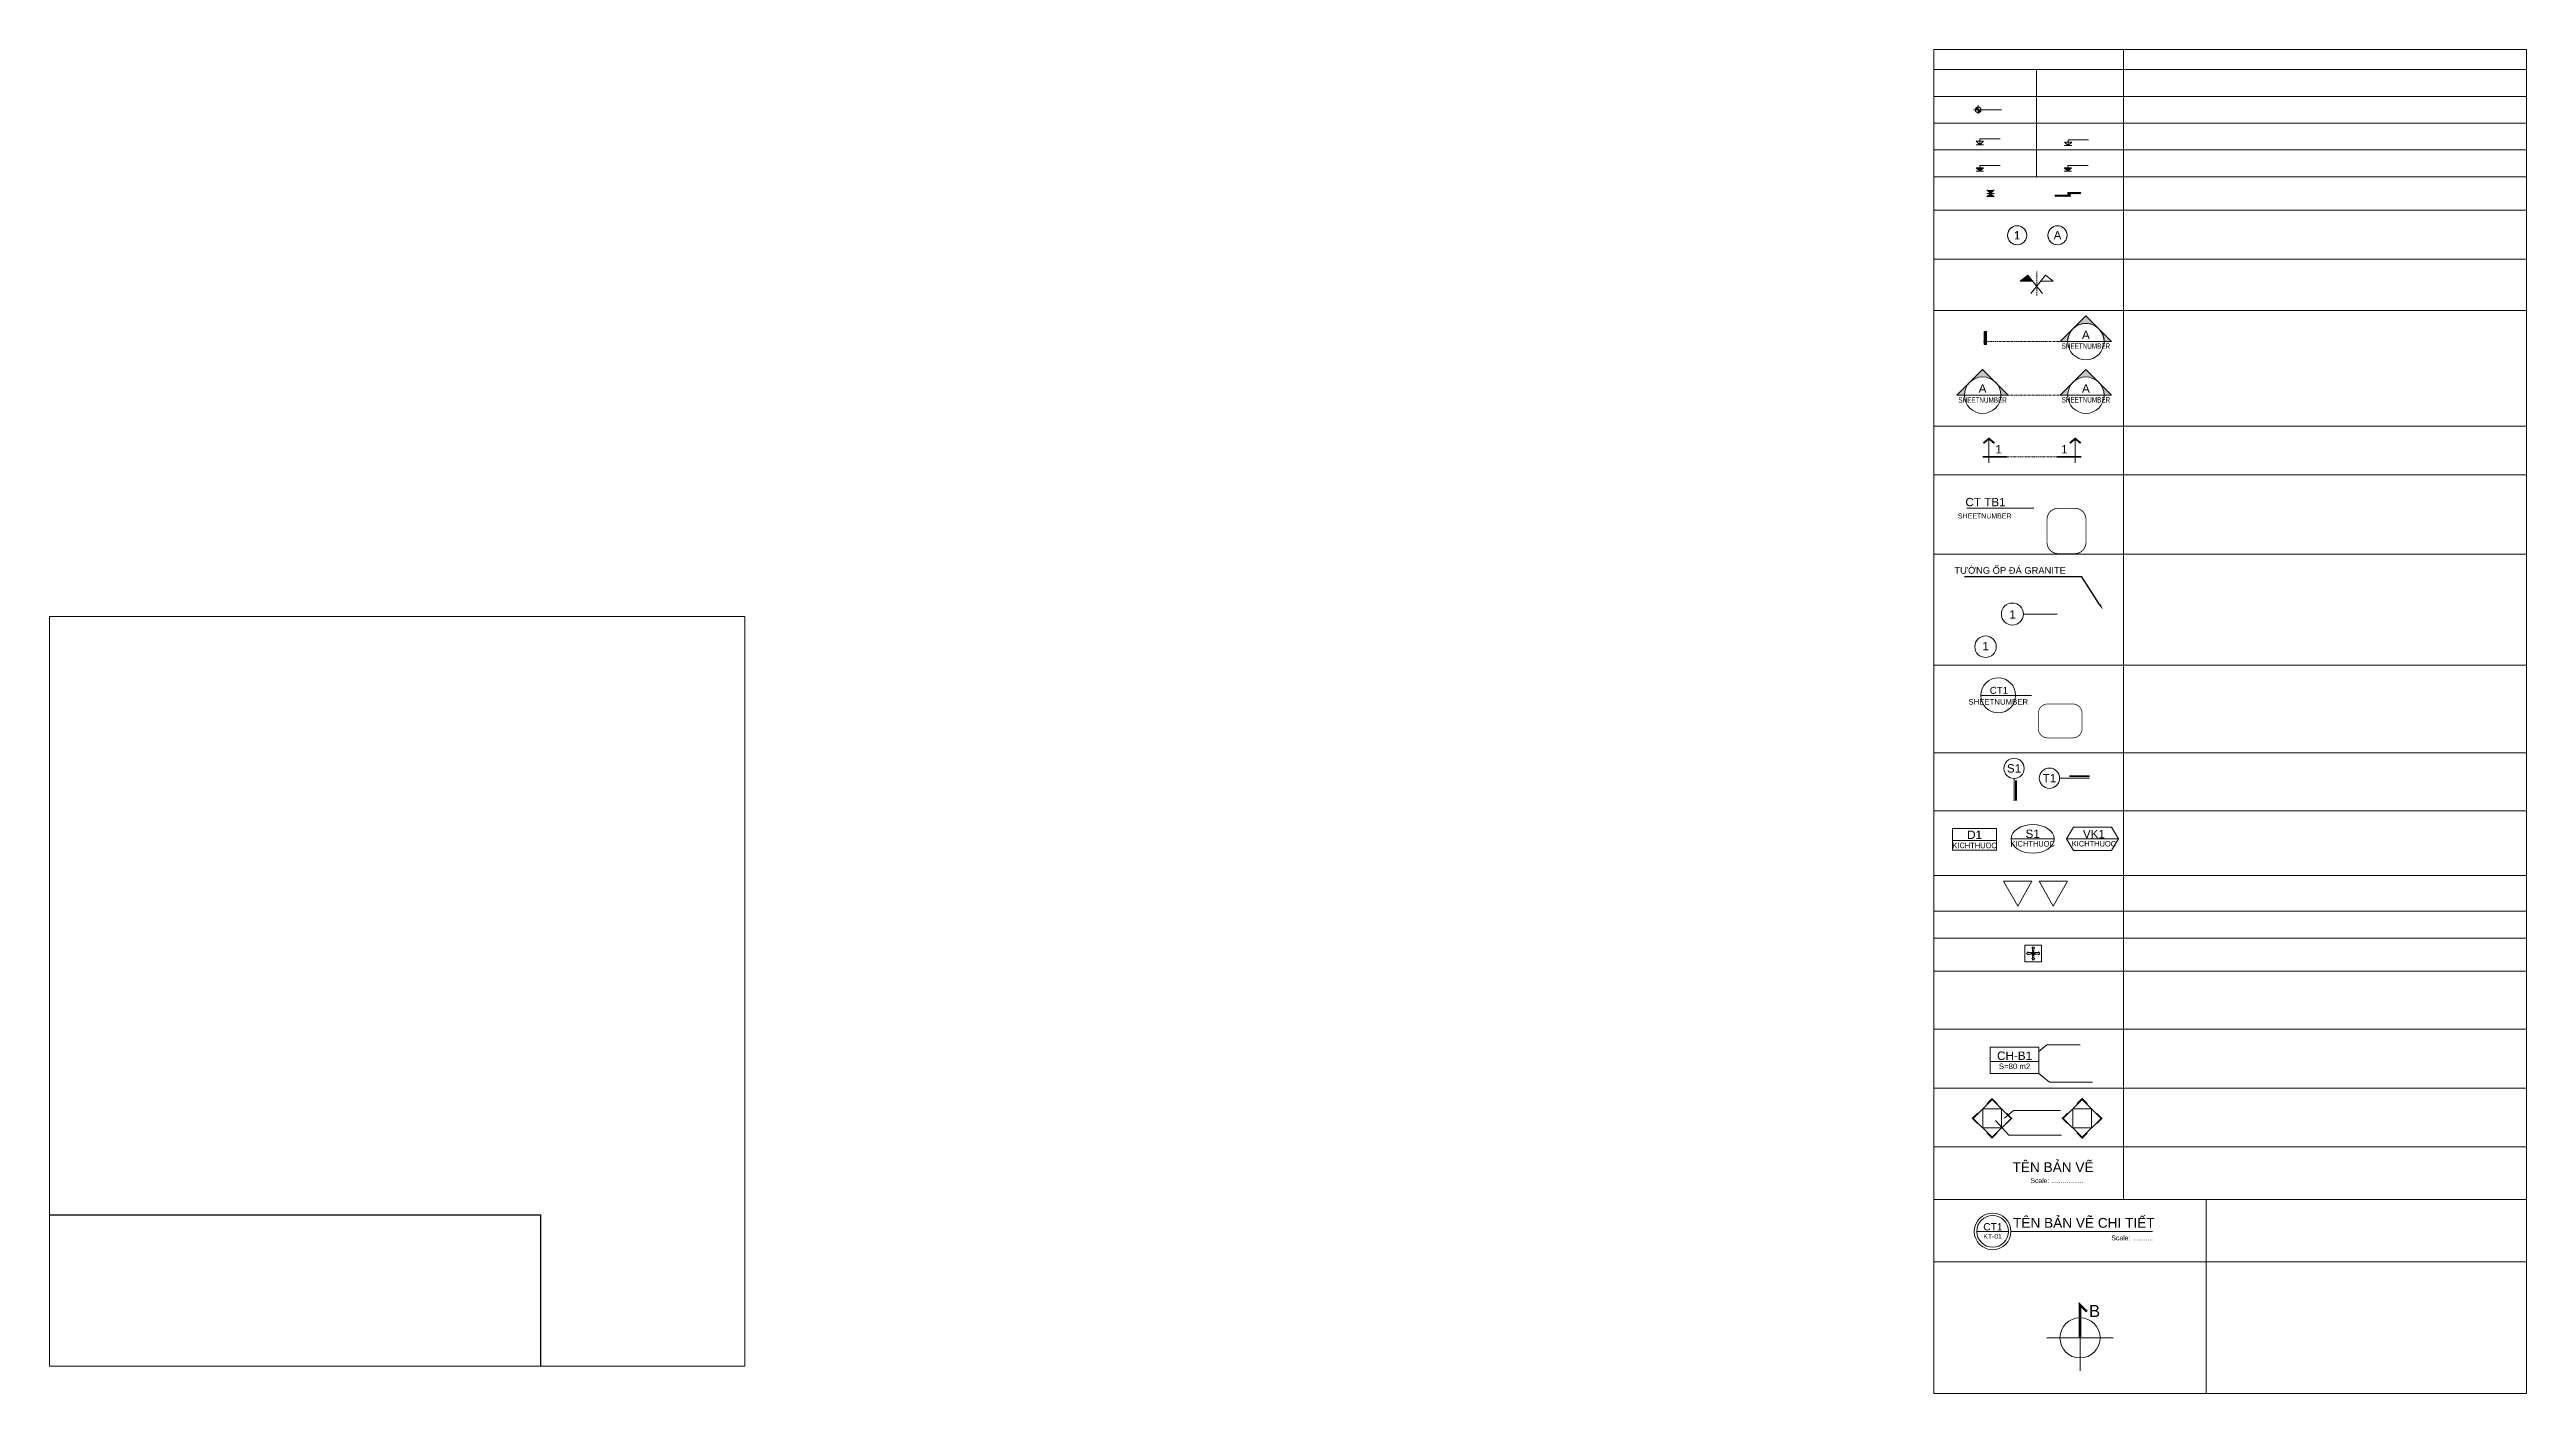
# Paper-space layout 'Layout1' of a CAD drawing. Header units: millimetres. Extents: x 40 to 929, y -1 to 481.
# The model-space entities are those that its viewports show. They can reach past a viewport. Long polylines and large blocks are cut down to what shows.
import ezdxf
from ezdxf import colors
from ezdxf.entities.mleader import LeaderData, LeaderLine
from ezdxf.enums import TextEntityAlignment as Align
from ezdxf.math import Vec2, Vec3

# ---------------------------------------------------------------- set-up
doc = ezdxf.new("R2010")
doc.units = ezdxf.units.MM
doc.header["$MEASUREMENT"] = 0
doc.set_wipeout_variables(frame=1)
doc.linetypes.add('CENTER', pattern=[3, 1.5, -0.5, 0.5, -0.5])
doc.linetypes.add('HIDDEN', pattern=[0.75, 0.5, -0.25])
doc.layers.get('Defpoints').update_dxf_attribs({"color": 6})
for name, color, linetype, lineweight in [('A-HATCH', 251, 'Continuous', 5), ('A-KY HIEU', 34, 'Continuous', 20), ('A-NET KHUAT', 250, 'HIDDEN', 9), ('A-NET THAY', 125, 'Continuous', 18), ('A-TUONG', 7, 'Continuous', 35)]:
    doc.layers.add(name, color=color, linetype=linetype, lineweight=lineweight)
doc.layers.add('LUOI GIONG', color=160, linetype='Continuous', plot=False)
doc.styles.add('A1-arial', font='arial.ttf', dxfattribs={"width": 0.8})
doc.styles.get("Standard").update_dxf_attribs({"font": 'arial.ttf'})

# ---------------------------------------------------------------- blocks, each defined once
blk = doc.blocks.new('Tag - Metric')
blk.add_wipeout([(-5.6067443185571015e-14, 3.4428162381541396), (-1.1043908373710156, 3.260874810235573), (-2.0593403186591215, 2.759003642919475), (-2.7097730262612534, 2.12370285017582), (-3.1329514116953168, 1.4274449557353366), (-3.3651088583694957, 0.7273417498129966), (-3.442816238154137, 6.039613253960852e-14), (-3.29793580836655, -0.9882322872641511), (-2.831559657403614, -1.9583803400416953), (-2.1116200020241203, -2.719199260214112), (-1.1551732248704512, -3.2432327190998107), (-5.6067443185571015e-14, -3.442816238154023), (1.2835220699170586, -3.194613395347349), (2.2855314740194332, -2.5747484403264327), (2.9643281260786094, -1.7509261579621667), (3.328550429808708, -0.8796224678333324), (3.4428162381540246, 5.861977570020827e-14), (3.337709269354342, 0.8442040529180401), (3.082286760596548, 1.5337835489887395), (2.651534970256394, 2.1959840507628465), (1.8427578436950238, 2.9081312176719303), (1.0698613723872101, 3.272366161292383), (-5.626475441694009e-14, 3.4428162381541396)])
blk.add_lwpolyline([(0, 3.442816238154137), (-1.104390837370829, 3.260874810235521), (-2.059340318658997, 2.759003642919481), (-2.709773026261246, 2.123702850175789), (-3.132951411695331, 1.427444955735325), (-3.36510885836924, 0.7273417498129788), (-3.442816238154137, 5.684341886080801e-14), (-3.297935808366674, -0.988232287264168), (-2.831559657403432, -1.958380340041685), (-2.111620002023983, -2.719199260214111), (-1.155173224870396, -3.243232719099808), (0, -3.442816238154023), (1.283522069917126, -3.194613395347346), (2.285531474019308, -2.574748440326459), (2.964328126078726, -1.750926157962226), (3.328550429808729, -0.8796224678333147), (3.442816238154137, 5.684341886080801e-14), (3.337709269354491, 0.8442040529180304), (3.082286760596617, 1.533783548988708), (2.651534970256535, 2.195984050762831), (1.842757843695153, 2.908131217671894), (1.069861372387095, 3.272366161292382), (0, 3.442816238154137)], close=True)
blk.add_circle((0, 5.684341886080801e-14), 3.44281623815408)
at = {"style": 'A1-arial', "flags": 8}
blk.add_attdef('1', text='', height=3, dxfattribs=at).set_placement((0, 5.684341886080801e-14), align=Align.MIDDLE_CENTER)
blk = doc.blocks.new('chenhcot')
at = {"layer": 'A-KY HIEU'}
h = blk.add_hatch(color=256, dxfattribs=at)
h.paths.add_polyline_path([(200.0000000000027, 187.5), (0, 187.4999999999854), (0, 0)])
h.paths.add_polyline_path([(0, 187.5), (-199.9999999999991, 187.5), (0, -1.45519e-11)])
h = blk.add_hatch(color=256, dxfattribs=at)
h.paths.add_polyline_path([(200.0000000000027, -187.5), (0, -187.4999999999854), (0, 0)])
h.paths.add_polyline_path([(0, -187.5), (-199.9999999999991, -187.5), (0, 1.45519e-11)])
for p, q in [((-200, 187.5), (0, 0)), ((-200, -187.5), (0, 0)), ((-199.9999999999991, 0), (200, 0)), ((0, 0), (200, 187.5)), ((0, 0), (200, -187.5))]:
    blk.add_line(p, q, dxfattribs=at)
at = {"color": 6, "style": 'A1-arial'}
for tag, p in [('%%P0.000', (-565.2997353639603, 283.0369778395688)), ('-0.050', (-569.9031403332282, -550.5785889703257))]:
    blk.add_attdef(tag, p, '', height=250, dxfattribs=at)
blk = doc.blocks.new('cotxaytho')
at = {"layer": 'A-KY HIEU'}
h = blk.add_hatch(color=256, dxfattribs=at)
h.paths.add_polyline_path([(200.0000000000018, 187.5), (0, 187.5), (0, 0)])
h.paths.add_polyline_path([(0, 187.5), (-200, 187.5), (0, 0)])
for p, q in [((-200, 187.5), (0, 0)), ((-200, 187.5), (200, 187.5)), ((-200, 0), (200, 0)), ((0, 312.5), (0, 0)), ((0, 312.5), (1100, 312.5)), ((0, 0), (200, 187.5))]:
    blk.add_line(p, q, dxfattribs=at)
at = {"color": 6, "style": 'A1-arial'}
blk.add_attdef('-0.050', (35.02610784031822, 401.7086938884313), '', height=250, dxfattribs=at)
blk = doc.blocks.new('cothoanthien')
at = {"layer": 'A-KY HIEU'}
for p, q in [((-200, 187.5), (200, 187.5)), ((-200, 187.5), (0, 0)), ((-199.9999999999991, 0), (200, 0)), ((0, 312.5), (1100, 312.5)), ((0, 312.5), (0, 0)), ((0, 0), (200, 187.5))]:
    blk.add_line(p, q, dxfattribs=at)
at = {"color": 6, "style": 'A1-arial'}
blk.add_attdef('%%P0.000', (35.68671222580269, 389.7321496752265), '', height=250, dxfattribs=at)
blk = doc.blocks.new('cotMB')
h = blk.add_hatch(color=256)
h.paths.add_polyline_path([(0, 156.25, 0.4142135623730953), (-156.2499999999927, 0), (0, 0)])
h.paths.add_polyline_path([(156.2499999999927, 0), (0, 0), (0, -156.25, 0.4142135623730951)])
for p, q in [((-256.2499999999927, 0), (1243.748958328378, 0.3227476998290513)), ((0, 256.25), (0, -206.25))]:
    blk.add_line(p, q)
blk.add_circle((0, 0), 156.2499999999927)
at = {"color": 6, "style": 'A1-arial'}
for tag, p in [('%%P0.000', (199.9639491454072, 84.66201668494614)), ('-0.050', (199.821231647169, -316.6736933909124))]:
    blk.add_attdef(tag, p, '', height=250, dxfattribs=at)
blk = doc.blocks.new('KH-do doc')
at = {"layer": 'A-KY HIEU'}
blk.add_lwpolyline([(-1250, 0, 0, 100, 0), (-1000, 0, 0, 0, 0), (0, 0, 0, 0, 0)], format="xyseb", dxfattribs=at)
blk = doc.blocks.new('cot HTMC nhieutang')
at = {"layer": 'A-KY HIEU'}
for p, q in [((-199.9999999679858, 187.5000000381987), (199.9999999679858, 187.5000000381987)), ((-199.9999999679858, 187.5000000381987), (0, 0)), ((-199.9999999679853, 1.45519e-11), (199.9999999679858, 1.45519e-11)), ((0, 312.5000000636646), (1099.999999823922, 312.5000000636646)), ((0, 312.5000000636646), (0, 0)), ((0, 0), (199.9999999679858, 187.5000000381987))]:
    blk.add_line(p, q, dxfattribs=at)
at = {"color": 6, "style": 'A1-arial'}
for p in [(35.68671222008925, 1880.052992450015), (35.68671222008925, 1580.052992450015), (35.68671222008925, 1280.052992450015), (35.68671222008925, 980.0529924500153), (35.68671222008925, 680.0529924500153), (35.68671222008925, 380.0529924500152)]:
    blk.add_attdef('%%P0.000', p, '', height=250.0000000509317, dxfattribs=at)
blk = doc.blocks.new('cotthoMC-nhieutang')
at = {"layer": 'A-KY HIEU'}
h = blk.add_hatch(color=256, dxfattribs=at)
h.paths.add_polyline_path([(199.999999967988, 187.5000000381987), (-4.547e-13, 187.5000000381842), (0, 0)])
h.paths.add_polyline_path([(0, 187.5000000382133), (-199.9999999679853, 187.5000000381987), (0, -1.45519e-11)])
for p, q in [((-199.9999999679858, 187.5000000381987), (0, 0)), ((-199.9999999679858, 187.5000000381987), (199.9999999679858, 187.5000000381987)), ((-199.9999999679853, 1.45519e-11), (199.9999999679858, 1.45519e-11)), ((0, 312.5000000636646), (0, 0)), ((0, 312.5000000636646), (1099.999999823922, 312.5000000636646)), ((0, 0), (199.9999999679858, 187.5000000381987))]:
    blk.add_line(p, q, dxfattribs=at)
at = {"color": 6, "style": 'A1-arial'}
for p in [(35.02610783471118, 1901.708693970271), (35.02610783471118, 1601.708693970271), (35.02610783471118, 1301.708693970271), (35.02610783471118, 1001.708693970271), (35.02610783471118, 701.7086939702713), (35.02610783471118, 401.7086939702712)]:
    blk.add_attdef('-0.050', p, '', height=250.0000000509317, dxfattribs=at)
blk = doc.blocks.new('GC MBnéiThÊt')
at = {"layer": 'A-KY HIEU'}
blk.add_line((0, 0), (848.5281374238564, -848.5281374238622), dxfattribs=at)
blk.add_line((0, 0), (848.5281374238564, -848.5281374238622), dxfattribs=at)
for points in [[(0, -1697.056274847717), (848.5281374238564, -848.5281374238622), (0, 0), (-848.5281374238564, -848.5281374238622)], [(-424.2640687119273, -424.2640687119347), (-424.264068711929, -1272.792206135789), (424.2640687119273, -1272.792206135789), (424.2640687119273, -424.2640687119273), (-424.2640687119273, -424.2640687119347)]]:
    blk.add_lwpolyline(points, close=True, dxfattribs=at)
at = {"layer": 'A-KY HIEU', "const_width": 50}
for points in [[(229.8097038856286, -194.4543648262988), (0, 35.35533905932971), (-229.8097038856286, -194.4543648262988)], [(-654.0737725975503, -618.7184335382262), (-883.8834764831827, -848.5281374238547), (-654.0737725975503, -1078.337841309483)], [(654.0737725975523, -1078.337841309483), (883.8834764831844, -848.5281374238547), (654.0737725975523, -618.7184335382262)], [(-229.8097038856267, -1502.601910021403), (0, -1732.411613907032), (229.8097038856294, -1502.60191002141)]]:
    blk.add_lwpolyline(points, dxfattribs=at)
at = {"color": 6, "style": 'A1-arial'}
for tag, height, p in [('1', 250, (-597.4716838565564, -848.5281374238622)), ('xxx', 300, (0, -848.5281374238622)), ('2', 250, (0, -247.2001120753193)), ('3', 250, (568.0917637708244, -848.5281374238622)), ('4', 250, (0, -1401.085405726924))]:
    blk.add_attdef(tag, text='', height=height, dxfattribs=at).set_placement(p, align=Align.MIDDLE)
blk = doc.blocks.new('KH-Doixung')
at = {"layer": 'A-KY HIEU'}
for points in [[(-460.8425609923577, 582.1880951139319), (-856.6452904036705, 268.8825758144667), (-212.8393484587578, 268.8825758144376)], [(-460.8422466500341, 582.1880507682505), (-856.6449760613467, 268.8825314687856), (-212.839034116434, 268.8825314687565)]]:
    blk.add_hatch(color=256, dxfattribs=at).paths.add_polyline_path(points)
for p, q in [((-460.8425609923577, 582.1880951139319), (-856.6452904036124, 268.8825758144667)), ((-460.8422466500341, 582.1880507682505), (-856.6449760612886, 268.8825314687856)), ((-856.6452904036124, 268.8825758144667), (-212.8393484587868, 268.8825758144376)), ((-856.6449760612886, 268.8825314687856), (-212.8390341164632, 268.8825314687565)), ((-460.8425609923577, 582.1880951139319), (302.8998373270879, -382.657102946483)), ((-460.8422466500341, 582.1880507682505), (302.9001516694116, -382.6571472921642)), ((460.8419323077105, 582.1880951139319), (-302.9004660117353, -382.657102946483)), ((460.8422466500341, 582.1880507682505), (-302.9001516694116, -382.6571472921642)), ((856.6446617189647, 268.8825758144667), (212.8387197741395, 268.8825758144376)), ((856.6449760612886, 268.8825314687856), (212.8390341164632, 268.8825314687565)), ((460.8419323077105, 582.1880951139319), (856.6446617189647, 268.8825758144667)), ((460.8422466500341, 582.1880507682505), (856.6449760612886, 268.8825314687856))]:
    blk.add_line(p, q, dxfattribs=at)
blk = doc.blocks.new('HGIO2')
at = {"linetype": 'ByBlock'}
for p, q in [((0, -827.6404200434449), (0, 827.6404200434422)), ((-827.6404200449906, -2.273736754432321e-12), (827.6404200448887, -2.273736754432321e-12))]:
    blk.add_line(p, q, dxfattribs=at)
at = {"linetype": 'ByBlock', "const_width": 59.4317654887228}
blk.add_lwpolyline([(0, -1.364242052659392e-12), (0, 827.6404200434422), (174.0214364762796, 656.1198884582441)], dxfattribs=at)
at = {"linetype": 'ByBlock'}
blk.add_circle((0, -2.273736754432321e-12), 502.5867022336698, dxfattribs=at)
at = {"color": 6, "style": 'A1-arial'}
blk.add_text('B', height=300, dxfattribs=at).set_placement((223.7545669437823, 521.0540734311048))
blk = doc.blocks.new('DIEM OP LAT DAU TIEN')
at = {"layer": 'A-KY HIEU'}
h = blk.add_hatch(color=256, dxfattribs=at)
edge = h.paths.add_edge_path()
edge.add_arc((1.13686837721616e-12, 0), 0.2727272727272727, 0, 360)
for p, q in [((-0.5454545454506388, 0), (0.5454545454506388, 0)), ((1.13686837721616e-12, 0.5454545454552715), (1.13686837721616e-12, -0.5454545454541346))]:
    blk.add_line(p, q, dxfattribs=at)
for points in [[(-0.7636363636504484, 0.2727272727270531), (-1.854545454549339, 0.2727272727270531), (-1.854545454549339, 0.5454545454552715), (-2.39999999999884, -1.165290086646564e-12), (-1.854545454549339, -0.5454545454564652), (-1.854545454549339, -0.2727272727293837), (-0.7636363636504484, -0.2727272727270531)], [(0.2727272727329364, 0.7636363636358681), (0.2727272727329364, 1.854545454545871), (0.5454545454506388, 1.854545454545871), (1.13686837721616e-12, 2.400000000000006), (-0.5454545454506388, 1.854545454545871), (-0.2727272727281616, 1.854545454545871), (-0.2727272727281616, 0.7636363636358681)], [(0.7636363636411261, 0.2727272727270531), (1.854545454549452, 0.2727272727270531), (1.854545454549452, 0.5454545454552715), (2.400000000001228, -1.165290086646564e-12), (1.854545454549452, -0.5454545454564652), (1.854545454549452, -0.2727272727293837), (0.7636363636411261, -0.2727272727270531)], [(0.2727272727329364, -0.7636363636364933), (0.2727272727329364, -1.854545454544706), (0.5454545454506388, -1.854545454544706), (1.13686837721616e-12, -2.400000000000006), (-0.5454545454506388, -1.854545454544706), (-0.2727272727281616, -1.854545454544706), (-0.2727272727281616, -0.7636363636364933)]]:
    blk.add_lwpolyline(points, close=True, dxfattribs=at)
for radius in [0.5454545454545454, 0.2727272727272727]:
    blk.add_circle((1.13686837721616e-12, 0), radius, dxfattribs=at)
blk = doc.blocks.new('CHENH CAO DO')
at = {"layer": 'A-HATCH'}
h = blk.add_hatch(dxfattribs=at)
h.set_pattern_fill('ANSI31', color=256, scale=2.4, angle=180, style=0)
h.set_pattern_definition([(225, (-72.19445629294955, -571.7625114070624), (0.2121320343559642, -0.2121320343559643), [])])
h.paths.add_polyline_path([(1.200000000000045, 0.7000000000006139), (5.600000000009459, 0.7000000000006139), (5.600000000009459, 1.200000000000614), (0, 1.200000000000614), (0, 0), (-5.599999999999909, 0), (-5.599999999999909, -0.5), (1.200000000000045, -0.5)])
at = {"layer": 'A-KY HIEU'}
blk.add_lwpolyline([(-5.599999999999909, 0), (0, 0), (0, 1.200000000000614), (5.600000000009459, 1.200000000000614)], dxfattribs=at)
blk = doc.blocks.new('VATLIEU SAN')
blk.add_wipeout([(-5.883134875590713, 10.458906445494607), (5.8831348755907165, 10.458906445494607), (1.7763568394002505e-15, 0)]).dxf.layer = 'Defpoints'
at = {"layer": 'A-KY HIEU'}
blk.add_lwpolyline([(-5.883134875590713, 10.45890644549459), (5.883134875590713, 10.45890644549459), (0, 0)], close=True, dxfattribs=at)
blk = doc.blocks.new('*U47')
h = blk.add_hatch(color=256)
edge = h.paths.add_edge_path()
edge.add_line((-37.05218357856356, 7.241735167422672e-13), (-39.75758987452022, 7.570361182711718e-13))
edge.add_line((-39.75758987452022, 7.570361182711718e-13), (-30.52075500713474, 9.236834867386015))
edge.add_line((-30.52075500713474, 9.236834867386015), (-21.28392013974948, 4.796163466380676e-13))
edge.add_line((-21.28392013974948, 4.799244513247328e-13), (-23.98932643570637, 5.127870528536374e-13))
edge.add_arc((-30.52075500713497, 6.144920464869202e-13), 6.531428571428592, 359.9999999999991, 539.999999999999)
h = blk.add_hatch(color=256)
edge = h.paths.add_edge_path()
edge.add_line((2.273736754432321e-13, 7.72715225139109e-14), (-2.705406295956437, 1.092459456231154e-13))
edge.add_line((-2.705406295956437, 1.092459456231154e-13), (6.531428571429042, 9.236834867385369))
edge.add_line((6.531428571429043, 9.236834867385369), (15.7682634388143, -1.669775429036235e-13))
edge.add_line((15.7682634388143, -1.669775429036235e-13), (13.06285714285741, -1.35003119794419e-13))
edge.add_arc((6.531428571428819, -3.285403695128611e-14), 6.531428571428592, 359.9999999999991, 539.999999999999)
for p, q in [((-37.05218357856333, 5.838413264296474e-13), (-23.98932643570637, 5.838413264296474e-13)), ((4.547473508864641e-13, -5.684341886080801e-14), (13.06285714285741, -5.684341886080801e-14))]:
    blk.add_line(p, q)
at = {"linetype": 'CENTER', "ltscale": 0.5}
blk.add_line((2.273736754432321e-13, 7.72715225139109e-14), (-23.98932643570637, 5.127870528536374e-13), dxfattribs=at)
for points in [[(-37.05218357856356, 7.241735167422672e-13), (-39.75758987452022, 7.570361182711718e-13), (-30.52075500713474, 9.236834867386015), (-21.28392013974948, 4.799244513247328e-13), (-23.98932643570637, 5.127870528536374e-13, 0.9999999999999994)], [(2.273736754432321e-13, 7.72715225139109e-14), (-2.705406295956437, 1.092459456231154e-13), (6.531428571429043, 9.236834867385369), (15.7682634388143, -1.669775429036235e-13), (13.06285714285741, -1.35003119794419e-13, 0.9999999999999994)]]:
    blk.add_lwpolyline(points, format="xyb", close=True)
for centre in [(-30.52075500713485, 5.900585753675483e-13), (6.531428571428933, 1.13686837721616e-13)]:
    blk.add_circle(centre, 6.531428571428576)
at = {"style": 'A1-arial', "flags": 8}
for tag, p in [('VIEWNUMBER-B', (-30.52075500713485, 5.838413264296474e-13)), ('VIEWNUMBER', (6.531428571428933, -5.684341886080801e-14))]:
    blk.add_attdef(tag, text='', height=3, dxfattribs=at).set_placement(p, align=Align.BOTTOM_CENTER)
at = {"style": 'A1-arial', "width": 0.65, "flags": 8}
for tag, p in [('SHEETNUMBER-B', (-30.52075500713485, -0.737002052261501)), ('SHEETNUMBER', (6.531428571428933, -0.6383884138075473))]:
    blk.add_attdef(tag, text='', height=2, dxfattribs=at).set_placement(p, align=Align.TOP_CENTER)
blk = doc.blocks.new('*U45')
h = blk.add_hatch(color=256)
edge = h.paths.add_edge_path()
edge.add_line((2.273736754432321e-13, 5.684341886080801e-14), (-2.705406295956436, 5.684341886080801e-14))
edge.add_line((-2.705406295956436, 5.684341886080801e-14), (6.531428571428933, 9.236834867385426))
edge.add_line((6.531428571428933, 9.236834867385426), (15.7682634388143, -5.684341886080801e-14))
edge.add_line((15.7682634388143, -5.684341886080801e-14), (13.06285714285741, -5.684341886080801e-14))
edge.add_arc((6.531428571428819, -3.988238311032039e-15), 6.531428571428592, 359.9999999999996, 539.9999999999994)
blk.add_hatch(color=256).paths.add_polyline_path([(-29.89591087772992, 3.571428571428748), (-29.14559913653938, 3.571428571428748), (-29.14559913653938, -0.9999999999998072), (-29.89591087772992, -0.9999999999998072)])
at = {"linetype": 'CENTER', "ltscale": 0.5}
blk.add_line((2.273736754432321e-13, 5.684341886080801e-14), (-30.14559913653938, 1.927677491132094e-13), dxfattribs=at)
blk.add_line((4.547473508864641e-13, 0), (13.06285714285741, 0))
blk.add_lwpolyline([(2.273736754432321e-13, 5.684341886080801e-14), (-2.705406295956436, 5.684341886080801e-14), (6.531428571428933, 9.236834867385426), (15.7682634388143, -5.684341886080801e-14), (13.06285714285741, -5.684341886080801e-14, 0.9999999999999994)], format="xyb", close=True)
blk.add_lwpolyline([(-29.89591087772992, 3.571428571428748), (-29.14559913653938, 3.571428571428748), (-29.14559913653938, -0.9999999999998072), (-29.89591087772992, -0.9999999999998072)], close=True)
blk.add_circle((6.531428571428933, 1.70530256582424e-13), 6.531428571428576)
at = {"style": 'A1-arial', "flags": 8}
blk.add_attdef('VIEWNUMBER', text='', height=3, dxfattribs=at).set_placement((6.531428571428933, 0), align=Align.BOTTOM_CENTER)
at = {"style": 'A1-arial', "width": 0.65, "flags": 8}
blk.add_attdef('SHEETNUMBER', text='', height=2, dxfattribs=at).set_placement((6.531428571428933, -0.6077899961055664), align=Align.TOP_CENTER)
blk = doc.blocks.new('*U38')
for p, q in [((-31.56371626010762, -5.684582328969653), (-31.56371626014017, 4.473012765436935)), ((4.571463687345858, -5.68458232896954), (4.571463687378341, 4.473012765437048))]:
    blk.add_line(p, q)
at = {"const_width": 0.8128}
for points in [[(-33.84804181190725, 2.579816776009588), (-31.56371626014017, 4.473012765436935), (-29.27939070835533, 2.579816776009602)], [(6.855789239145444, 2.579816776009714), (4.571463687378341, 4.473012765437048), (2.287138135593515, 2.5798167760097)], [(-23.93963308255569, -3.150506747339324), (-34.10801786627666, -3.150506747433943)], [(-3.052619490206088, -3.150506747339259), (7.115765293514879, -3.150506747433815)]]:
    blk.add_lwpolyline(points, dxfattribs=at)
at = {"linetype": 'CENTER', "ltscale": 0.5}
blk.add_lwpolyline([(-23.93963308255569, -3.150506747339324), (-3.05261949020586, -3.150506747339259)], dxfattribs=at)
at = {"style": 'A1-arial'}
for tag, p in [('1', (-27.52927652638414, -8.526512829121202e-14)), ('2', (0, 0))]:
    blk.add_attdef(tag, text='', height=3.5, dxfattribs=at).set_placement(p, align=Align.MIDDLE_CENTER)
blk = doc.blocks.new('*U36')
blk.add_lwpolyline([(-18.96364332277376, 2.06830346855061e-12), (-4.843367747114504, 1.454747433626835e-12)])
blk.add_lwpolyline([(-4.843367747114504, 1.454836251468805e-12, 0, 0, 0), (-1.254826123641871, -4.069718938095038, 0.96, 0, 0), (0.3882744216978384, -5.933138150742961, 0, 0, 0)], format="xyseb")
blk.add_circle((-23.57164332277376, 6.736203530679764e-12), 4.608000000000001)
at = {"style": 'A1-arial', "flags": 8}
blk.add_attdef('VIEW-NUMBER', text='', height=3.5, dxfattribs=at).set_placement((-23.50016095670579, -0.1790590971933453), align=Align.MIDDLE_CENTER)
blk = doc.blocks.new('KH-So Caukien')
at = {"layer": 'A-KY HIEU'}
blk.add_circle((0, 0), 225, dxfattribs=at)
at = {"layer": 'A-KY HIEU', "color": 6, "style": 'A1-arial'}
blk.add_attdef('12', text='', height=250, dxfattribs=at).set_placement((0, 0), align=Align.MIDDLE_CENTER)
blk = doc.blocks.new('*U33')
blk.add_line((-27.17964165259662, 4.148832471264683), (-12.17964165259662, 4.14883247125104))
blk.add_lwpolyline([(-13.27964165259662, 4.148832471252041), (-5.392809051197377, 4.148832471252041)])
blk.add_lwpolyline([(-5.392809051197377, 4.148832471252041, 0, 0, 0), (-2.860639206065164, 1.148916546854405, 0.9599999999999999, 0, 0), (-1.258172846344651, -0.749559718502935, 0, 0, 0)], format="xyseb")
at = {"linetype": 'HIDDEN', "ltscale": 0.3, "const_width": 0.3}
blk.add_lwpolyline([(1.57025427840148, -14.16320538734762), (12.40636681418636, -14.16320538734762, 0.414213562373095), (16.40636681418636, -10.16320538734762), (16.40636681418636, -3.577986843249132, 0.414213562373095), (12.40636681418636, 0.422013156750868), (1.57025427840148, 0.422013156750868, 0.414213562373095), (-2.42974572159852, -3.577986843249132), (-2.42974572159852, -10.16320538734762, 0.4142135623730948)], format="xyb", close=True, dxfattribs=at)
blk.add_circle((-19.67964165259663, 4.148832471257862), 7.5)
at = {"style": 'A1-arial', "flags": 8}
for tag, height, p in [('VIEW-NUMBER', 3, (-19.38669824351853, 6.317403544751647)), ('SHEETNUMBER', 2.4, (-19.66402262681111, 1.34315270385037))]:
    blk.add_attdef(tag, text='', height=height, dxfattribs=at).set_placement(p, align=Align.MIDDLE_CENTER)
blk = doc.blocks.new('*U34')
blk.add_line((1.179611963664261e-14, -4.250000000000115), (3.717690667557671e-14, -13.54494385700993))
at = {"const_width": 0.7500000000000002}
blk.add_lwpolyline([(0.832583511110764, -13.54494385700993), (0.8325835111107404, -5.041836696426358)], dxfattribs=at)
blk.add_circle((0, 0), 4.250000000000001)
at = {"style": 'A1-arial'}
blk.add_attdef('FN', text='', height=3.5, dxfattribs=at).set_placement((0, 0), align=Align.MIDDLE_CENTER)
blk = doc.blocks.new('*U30')
blk.add_line((4.250000000000115, -1.038058528024549e-14), (16.77918910922232, -4.127463066312727e-14))
at = {"const_width": 0.7500000000000002}
blk.add_lwpolyline([(16.77918910922233, 0.8325835111106855), (8.276081948638751, 0.8325835111107063)], dxfattribs=at)
blk.add_circle((0, 0), 4.250000000000001)
at = {"style": 'A1-arial'}
blk.add_attdef('FN', text='', height=3.5, dxfattribs=at).set_placement((0, 0), align=Align.MIDDLE_CENTER)
blk = doc.blocks.new('CUA DI A2-A3')
blk.add_line((-7.8738644010798, 0), (7.8738644010798, 0))
blk.add_lwpolyline([(-7.873864401082983, -3.428571428571416), (7.8738644010798, -3.428571428571416), (7.8738644010798, 4.285714285714278), (-7.873864401082983, 4.285714285714278)], close=True)
at = {"style": 'A1-arial'}
blk.add_attdef('KYHIEU', text='', height=3, dxfattribs=at).set_placement((0, 3.541076586609478), align=Align.TOP_CENTER)
blk.add_attdef('KICHTHUOC', text='', height=2, dxfattribs=at).set_placement((0, -3.362618487998191), align=Align.BOTTOM_CENTER)
blk = doc.blocks.new('CUASO A2-A3')
blk.add_line((-7.714285714285779, 0), (7.714285714285779, 0))
blk.add_ellipse((0, 0), major_axis=(-7.714285714285714, 0), ratio=0.6666666666666666)
at = {"style": 'A1-arial'}
blk.add_attdef('KYHIEU', text='', height=3, dxfattribs=at).set_placement((0, 3.325470575698688), align=Align.TOP_CENTER)
blk.add_attdef('KICHTHUOC', text='', height=2, dxfattribs=at).set_placement((0, -3.333978943822046), align=Align.BOTTOM_CENTER)
blk = doc.blocks.new('VACHKINH A2-A3')
blk.add_line((-9.294075057682676, 0), (9.294075057682903, 0))
blk.add_lwpolyline([(-9.294075057682676, 0), (-6.85714285714289, -4.220890385936912), (6.85714285714289, -4.220890385936912), (9.294075057685859, 0), (6.85714285714289, 4.220890385936542), (-6.85714285714289, 4.220890385936542)], close=True)
at = {"style": 'A1-arial'}
blk.add_attdef('KYHIEU', text='', height=3, dxfattribs=at).set_placement((0.5177706359529566, 3.220197938638819), align=Align.TOP_CENTER)
blk.add_attdef('KICHTHUOC', text='', height=2, dxfattribs=at).set_placement((0.5177706359529566, -3.32666461362021), align=Align.BOTTOM_CENTER)
blk = doc.blocks.new('ky hieu phong 2')
blk.add_line((-8.37028795314211, 0), (9.091726563303496, 0))
blk.add_lwpolyline([(-8.37028795314518, -4.285714285714278), (9.091726563303496, -4.285714285714278), (9.091726563303496, 5.142857142857139), (-8.37028795314518, 5.142857142857139)], close=True)
at = {"style": 'A1-arial'}
blk.add_attdef('KYHIEU', text='', height=3, dxfattribs=at).set_placement((0.3607193050806927, 3.541076586609478), align=Align.TOP_CENTER)
blk.add_attdef('KICHTHUOC', text='', height=2, dxfattribs=at).set_placement((0.3607193050806927, -3.362618487998191), align=Align.BOTTOM_CENTER)
blk = doc.blocks.new('Drawing Title - Metric')
at = {"style": 'A1-arial', "flags": 8}
blk.add_attdef('VIEWNAME', text='', height=4, dxfattribs=at).set_placement((25.61865463, -12.99130371), align=Align.BOTTOM_LEFT)
blk.add_attdef('VPSCALE', text='', height=2, dxfattribs=at).set_placement((54.69808974000001, -14.31148268), align=Align.TOP_RIGHT)
blk = doc.blocks.new('*U44')
for p, q in [((7.499993685709049, -3.876644242839511e-07), (65.53342584140398, 0.01087064063545077)), ((6.500091901495567, -0.003235627439925393), (-6.500071133982482, -0.003235627439925393))]:
    blk.add_line(p, q)
for radius in [7.49998220111603, 6.49998220111603]:
    blk.add_circle((1.869275516123891e-05, 0.01039779119419062), radius)
at = {"style": 'A1-arial', "flags": 8}
for tag, height, p in [('VIEWNUMBER', 3, (0.1301792252361054, 1.912955789941407)), ('SHEETNUMBER', 2, (4.611984673630332e-05, -2.015539465776911))]:
    blk.add_attdef(tag, text='', height=height, dxfattribs=at).set_placement(p, align=Align.MIDDLE_CENTER)
blk.add_attdef('VIEWNAME', text='', height=4, dxfattribs=at).set_placement((8.384959001444912, 3.544173820187325), align=Align.MIDDLE_LEFT)
blk.add_attdef('VPSCALE', text='', height=2, dxfattribs=at).set_placement((65.78371108970805, -2.619719699232315), align=Align.MIDDLE_RIGHT)
blk = doc.blocks.new('*U49')
blk.add_line((-30.14565842527602, 1.309672370553017e-11), (-17.34565842527602, 1.455191522836685e-12))
blk.add_lwpolyline([(-17.34565842527602, 1.455191522836685e-12), (-6.123367747114502, 1.455191522836685e-12)])
blk.add_lwpolyline([(-6.123367747114502, 1.455280340678655e-12, 0, 0, 0), (-2.77824722161136, -4.82825157336031, 0.9599999999999999, 0, 0), (-1.363406792025672, -6.870391902272807, 0, 0, 0)], format="xyseb")
at = {"linetype": 'HIDDEN', "ltscale": 0.3, "const_width": 0.3}
blk.add_lwpolyline([(2.614532113919042, -16.33100368799682), (8.579659522073328, -16.33100368799682, 0.414213562373095), (12.57965952207333, -12.33100368799682), (12.57965952207333, -4.049455970891977, 0.414213562373095), (8.579659522073328, -0.04945597089197662), (2.614532113919042, -0.04945597089197662, 0.414213562373095), (-1.385467886080958, -4.049455970891977), (-1.385467886080958, -12.33100368799682, 0.4142135623730948)], format="xyb", close=True, dxfattribs=at)
at = {"style": 'A1-arial', "flags": 8}
for tag, height, p in [('VIEW-NUMBER', 3, (-23.45271501619793, 2.168571073501062)), ('SHEETNUMBER', 1.8, (-23.73003939949051, -2.805679767400215))]:
    blk.add_attdef(tag, text='', height=height, dxfattribs=at).set_placement(p, align=Align.MIDDLE_CENTER)

msp = doc.modelspace()

# ---------------------------------------------------------------- linework, layer by layer
at = {"layer": 'LUOI GIONG'}
msp.add_lwpolyline([(20697.46020173456, -87500), (45697.46020173456, -87500), (45697.46020173456, -112500), (20697.46020173456, -112500)], close=True, dxfattribs=at)

psp = doc.layouts.get("Layout1")

# ---------------------------------------------------------------- linework, layer by layer
at = {"layer": 'A-KY HIEU'}
psp.add_lwpolyline([(748.7010775452942, 160.3142690635927), (754.7010775452942, 160.3142690635927), (754.7010775452942, 154.3142690635927), (748.701077545294, 154.3142690635927)], close=True, dxfattribs=at)
for points in [[(753.7532938043221, 122.1660413755106), (756.556102521021, 124.5714631599793), (768.5470119652128, 124.5714631599793)], [(753.7532938043221, 114.2875262101569), (757.5761827001946, 111.1887867326045), (772.9967002701447, 111.1887867326045)], [(741.4616631766945, 98.22838016298917), (744.6496631766951, 100.9643801629889), (761.5420673836935, 100.9643801629889)], [(738.1496631766951, 97.336380162985), (742.929663176695, 92.11638016298497), (761.8620673836934, 92.11638016298497)]]:
    psp.add_lwpolyline(points, dxfattribs=at)
at = {"layer": 'A-NET KHUAT'}
psp.add_line((752.958557422946, 393.2714584691534), (752.958557422946, 401.9406209304114), dxfattribs=at)
at = {"layer": 'A-NET THAY'}
for p, q in [((784.1483618263204, 481.4848892342591), (784.1483618263206, 69.01162664144226)), ((716.0182766958436, 474.2848892342591), (928.6472196190231, 474.2848892342591)), ((752.9302392402852, 435.8848892342592), (752.9302392402852, 474.2848892342591)), ((716.0182766958436, 464.6848892342592), (928.6472196190231, 464.6848892342592)), ((716.0182766958436, 455.0848892342592), (928.6472196190231, 455.0848892342592)), ((716.0182766958436, 445.4848892342592), (928.6472196190231, 445.4848892342592)), ((716.0182766958436, 435.8848892342592), (928.6472196190231, 435.8848892342592)), ((716.0182766958436, 423.8848892342592), (928.6472196190231, 423.8848892342592)), ((716.0182766958436, 406.2848892342591), (928.6472196190231, 406.2848892342591)), ((716.0182766958436, 387.9363254170298), (928.6472196190231, 387.9363254170298)), ((716.0182766958436, 346.3589541873329), (928.6472196190231, 346.3589541873329)), ((716.0182766958436, 328.9603139126639), (928.6472196190231, 328.9603139126639)), ((716.0182766958436, 300.5325285692583), (928.6472196190231, 300.5325285692583)), ((716.0182766958436, 260.7002822815315), (928.6472196190231, 260.7002822815315)), ((716.0182766958436, 229.2562096495072), (928.6472196190231, 229.2562096495072)), ((716.0182766958436, 208.4684055245891), (928.6472196190231, 208.4684055245891)), ((716.0182766958436, 185.2528918242693), (928.6472196190231, 185.2528918242693)), ((716.0182766958436, 172.411562159043), (928.6472196190231, 172.411562159043)), ((716.0182766958436, 162.811562159043), (928.6472196190231, 162.811562159043)), ((716.0182766958436, 150.9437492699353), (928.6472196190231, 150.9437492699353)), ((716.0182766958436, 130.1031785386406), (928.6472196190231, 130.1031785386406)), ((716.0182766958436, 109.0380637306891), (928.6472196190231, 109.0380637306891)), ((716.0182766958436, 87.97294892273771), (928.6472196190231, 87.97294892273771)), ((716.0182766958436, 69.01162664144226), (928.6472196190231, 69.01162664144226)), ((813.7997274083019, 69.01162664144226), (813.7997274083019, -0.5109975373622433)), ((716.0182766958436, 46.66508231777706), (928.6472196190231, 46.66508231777706)), ((716.0182766958436, -0.5109975373622433), (928.6472196190231, -0.5109975373622433))]:
    psp.add_line(p, q, dxfattribs=at)

# ---------------------------------------------------------------- block references
at = {"layer": 'A-HATCH'}
for name, p, xscale, yscale, zscale in [('chenhcot', (736.4232878496124, 429.8995188731772), 0.006666666666569654, 0.006666666666569654, 0.006666666666569654), ('KH-do doc', (757.6189322826086, 166.319863174243), 0.00866666666654055, 0.00866666666654055, 0.00866666666654055)]:
    psp.add_blockref(name, p, dxfattribs=dict(at, xscale=xscale, yscale=yscale, zscale=zscale))
at = {"layer": 'A-KY HIEU'}
for name, p, xscale, yscale, zscale in [('cotMB', (732.0034779193398, 459.8398601506332), 0.006666666666569654, 0.006666666666569654, 0.006666666666569654), ('cothoanthien', (732.538544091282, 447.3304562304548), 0.006666666666569654, 0.006666666666569654, 0.006666666666569654), ('cot HTMC nhieutang', (764.2558101612404, 447.0609795443587), 0.006666666666569654, 0.006666666666569654, 0.006666666666569654), ('cotxaytho', (732.538544091282, 437.8193982007147), 0.006666666666569654, 0.006666666666569654, 0.006666666666569654), ('cotthoMC-nhieutang', (764.1465424177917, 437.8193982007147), 0.006666666666569654, 0.006666666666569654, 0.006666666666569654), ('GC MBnéiThÊt', (736.976316183957, 104.9490073974509), 0.007999999999883585, 0.007999999999883585, 0.007999999999883585), ('GC MBnéiThÊt', (769.2701060899768, 104.9490073974509), 0.007999999999883585, 0.007999999999883585, 0.007999999999883585), ('HGIO2', (768.4986382523044, 19.43388097240015), 0.01432835820887703, 0.01432835820887703, 0.01432835820887703)]:
    psp.add_blockref(name, p, dxfattribs=dict(at, xscale=xscale, yscale=yscale, zscale=zscale))
ref = psp.add_blockref('Tag - Metric', (745.9453587555762, 414.8682772442458), dxfattribs=dict(at, xscale=0.9958624542824018, yscale=0.9958624542824018, zscale=0.9958624542824018))
ref.add_attrib('DETAIL#', '1', dxfattribs={"layer": '0', "height": 3, "style": 'A1-arial'}).set_placement((745.9453587555762, 414.8682772442458), align=Align.MIDDLE_CENTER)
ref = psp.add_blockref('Tag - Metric', (760.4129684071537, 414.8682772442458), dxfattribs=dict(at, xscale=0.9958624542824018, yscale=0.9958624542824018, zscale=0.9958624542824018))
ref.add_attrib('DETAIL#', 'A', dxfattribs={"layer": '0', "height": 3, "style": 'A1-arial'}).set_placement((760.4129684071537, 414.8682772442458), align=Align.MIDDLE_CENTER)
ref = psp.add_blockref('*U45', (764.0682343558714, 376.7532748389949), dxfattribs=at)
ref.add_attrib('SHEETNUMBER', 'SHEETNUMBER', dxfattribs={"layer": '0', "height": 2, "style": 'A1-arial', "width": 0.65}).set_placement((770.5996629273003, 376.1454848428893), align=Align.TOP_CENTER)
ref.add_attrib('VIEWNUMBER', 'A', dxfattribs={"layer": '0', "height": 3, "style": 'A1-arial'}).set_placement((770.5996629273003, 376.7532748389949), align=Align.BOTTOM_CENTER)
ref = psp.add_blockref('*U47', (764.0682343558714, 357.5292881752781), dxfattribs=at)
ref.add_attrib('VIEWNUMBER', 'A', dxfattribs={"layer": '0', "height": 3, "style": 'A1-arial'}).set_placement((770.5996629273003, 357.529288175278), align=Align.BOTTOM_CENTER)
ref.add_attrib('SHEETNUMBER', 'SHEETNUMBER', dxfattribs={"layer": '0', "height": 2, "style": 'A1-arial', "width": 0.65}).set_placement((770.5996629273003, 356.8908997614705), align=Align.TOP_CENTER)
ref.add_attrib('VIEWNUMBER-B', 'A', dxfattribs={"layer": '0', "height": 3, "style": 'A1-arial'}).set_placement((733.5474793487365, 357.5292881752786), align=Align.BOTTOM_CENTER)
ref.add_attrib('SHEETNUMBER-B', 'SHEETNUMBER', dxfattribs={"layer": '0', "height": 2, "style": 'A1-arial', "width": 0.65}).set_placement((733.5474793487365, 356.7922861230165), align=Align.TOP_CENTER)
for name, p, xscale, yscale, zscale, values in [('*U38', (762.8700605820774, 338.1070104172811), 0.8571428571428571, 0.8571428571428571, 0.8571428571428571, {'2': '1', '1': '1'}), ('*U33', (755.5649570749491, 246.4031083653173), 0.8333333333333334, 0.8333333333333334, 0.8333333333333334, {'VIEW-NUMBER': 'CT1', 'SHEETNUMBER': 'SHEETNUMBER'}), ('*U34', (744.8333275665135, 223.6807753173474), 0.8571428571428571, 0.8571428571428571, 0.8571428571428571, {'FN': 'S1'}), ('*U30', (757.5274011259479, 220.1523400227213), 0.8571428571428571, 0.8571428571428571, 0.8571428571428571, {'FN': 'T1'}), ('Drawing Title - Metric', (721.8749979128785, 89.20436934189735), 0.875, 0.875, 0.875, {'VPSCALE': 'Scale: .................', 'VIEWNAME': 'TÊN BẢN VẼ'})]:
    psp.add_blockref(name, p, dxfattribs=dict(at, xscale=xscale, yscale=yscale, zscale=zscale)).add_auto_attribs(values)
ref = psp.add_blockref('*U49', (758.054037842746, 317.0135324087918), dxfattribs=at)
ref.add_attrib('VIEW-NUMBER', 'CT TB1', dxfattribs={"layer": '0', "height": 3, "style": 'A1-arial'}).set_placement((734.6013228265481, 319.1821034822929), align=Align.MIDDLE_CENTER)
ref.add_attrib('SHEETNUMBER', 'SHEETNUMBER', dxfattribs={"layer": '0', "height": 1.8, "style": 'A1-arial'}).set_placement((734.3239984432555, 314.2078526413916), align=Align.MIDDLE_CENTER)
ref = psp.add_blockref('*U36', (764.4591310167876, 279.0013997847578), dxfattribs=dict(at, xscale=0.8571428571428571, yscale=0.8571428571428571, zscale=0.8571428571428571))
ref.add_attrib('VIEW-NUMBER', '1', dxfattribs={"layer": '0', "height": 2.999999999999998, "style": 'A1-arial'}).set_placement((744.3161359110399, 278.8479205585921), align=Align.MIDDLE_CENTER)
ref = psp.add_blockref('KH-So Caukien', (734.6128325302758, 267.2964751965466), dxfattribs=dict(at, xscale=0.01714285714285714, yscale=0.01714285714285714, zscale=0.01714285714285714))
ref.add_attrib('12', '1', dxfattribs={"layer": '0', "color": 0, "height": 3, "style": 'A1-arial'}).set_placement((734.6128325302758, 265.0972490828741), align=Align.BOTTOM_CENTER)
ref = psp.add_blockref('CUA DI A2-A3', (730.675309858338, 197.8132902002645), dxfattribs=at)
ref.add_attrib('KICHTHUOC', 'KICHTHUOC', dxfattribs={"layer": '0', "height": 2, "style": 'A1-arial', "width": 0.8}).set_placement((730.675309858338, 194.4506717122663), align=Align.BOTTOM_CENTER)
ref.add_attrib('KYHIEU', 'D1', dxfattribs={"layer": '0', "height": 3, "style": 'A1-arial'}).set_placement((730.675309858338, 201.354366786874), align=Align.TOP_CENTER)
ref = psp.add_blockref('CUASO A2-A3', (751.52403432418, 198.384718771693), dxfattribs=at)
ref.add_attrib('KICHTHUOC', 'KICHTHUOC', dxfattribs={"layer": '0', "height": 2, "style": 'A1-arial', "width": 0.8}).set_placement((751.52403432418, 195.050739827871), align=Align.BOTTOM_CENTER)
ref.add_attrib('KYHIEU', 'S1', dxfattribs={"layer": '0', "height": 3, "style": 'A1-arial'}).set_placement((751.52403432418, 201.7101893473917), align=Align.TOP_CENTER)
ref = psp.add_blockref('VACHKINH A2-A3', (772.9735595092794, 198.384718771693), dxfattribs=at)
ref.add_attrib('KICHTHUOC', 'KICHTHUOC', dxfattribs={"layer": '0', "height": 2, "style": 'A1-arial', "width": 0.8}).set_placement((773.4913301452324, 195.0580541580728), align=Align.BOTTOM_CENTER)
ref.add_attrib('KYHIEU', 'VK1', dxfattribs={"layer": '0', "height": 3, "style": 'A1-arial'}).set_placement((773.4913301452324, 201.6049167103318), align=Align.TOP_CENTER)
psp.add_blockref('DIEM OP LAT DAU TIEN', (751.7010775452931, 157.3142690635927), dxfattribs=at)
psp.add_blockref('ky hieu phong 2', (744.6615672410186, 118.5732404958712), dxfattribs=at).add_auto_attribs({'KICHTHUOC': 'S=80 m2', 'KYHIEU': 'CH-B1'})
ref = psp.add_blockref('*U44', (737.1354058794053, 57.58420737480176), dxfattribs=dict(at, xscale=0.875, yscale=0.875, zscale=0.875))
ref.add_attrib('VIEWNAME', 'TÊN BẢN VẼ CHI TIẾT', dxfattribs={"layer": '0', "height": 3.5, "style": 'A1-arial', "flags": 8}).set_placement((744.4722450056696, 60.68535946746567), align=Align.MIDDLE_LEFT)
ref.add_attrib('SHEETNUMBER', 'KT-01', dxfattribs={"layer": '0', "height": 1.75, "style": 'A1-arial', "flags": 8}).set_placement((737.1354462342712, 55.82061034224697), align=Align.MIDDLE_CENTER)
ref.add_attrib('VPSCALE', 'Scale: ...........', dxfattribs={"layer": '0', "height": 1.75, "style": 'A1-arial'}).set_placement((794.6961530828999, 55.29195263797349), align=Align.MIDDLE_RIGHT)
ref.add_attrib('VIEWNUMBER', 'CT1', dxfattribs={"layer": '0', "height": 2.625, "style": 'A1-arial', "flags": 8}).set_placement((737.2493127014869, 59.25804369100049), align=Align.MIDDLE_CENTER)
at = {"layer": 'A-NET THAY'}
for name, p, xscale, yscale, zscale in [('CHENH CAO DO', (764.0829953262352, 429.1993052320778), 0.8333333333333334, 0.8333333333333334, 0.8333333333333334), ('KH-Doixung', (752.958557422946, 396.5710169012636), 0.006857142857043072, 0.006857142857043072, 0.006857142857043072)]:
    psp.add_blockref(name, p, dxfattribs=dict(at, xscale=xscale, yscale=yscale, zscale=zscale))

# ---------------------------------------------------------------- leaders
at = {"layer": 'A-KY HIEU'}
ml = psp.add_multileader_mtext('Standard', dxfattribs=at)
ml.set_content('TƯỜNG ỐP ĐÁ GRANITE', color=256)
ml.set_leader_properties()
ml.build(insert=Vec2(0, 0))
ml.multileader.update_dxf_attribs({"text_left_attachment_type": 2, "text_right_attachment_type": 5, "dogleg_length": 0.36, "arrow_head_size": 2.2})
ctx = ml.context
ctx.base_point, ctx.char_height, ctx.arrow_head_size, ctx.landing_gap_size, ctx.plane_origin = Vec3(722.6709950929267, 294.351176521369), 2.4, 2.2, 1, Vec3(776.74480899507, 280.606785035387)
ctx.left_attachment, ctx.right_attachment, ctx.text_align_type = 2, 5, 2
notes = []
notes.append((ctx, [(0, (1, 1, 0), (769.1078892290496, 292.3887754299639), (-1, 0), 4.681368897378079, [(0, [(776.74480899507, 280.606785035387)], 0, [])])]))
ctx.mtext.insert, ctx.mtext.alignment, ctx.mtext.flow_direction = Vec3(763.4265203316717, 295.8745053071808), 3, 5
for ctx, leaders in notes:
    for number, flags, end, landing, length, lines in leaders:
        leader = LeaderData()
        leader.index, (leader.has_last_leader_line, leader.has_dogleg_vector, leader.attachment_direction) = number, flags
        leader.last_leader_point, leader.dogleg_vector, leader.dogleg_length = Vec3(end), Vec3(landing), length
        for number, points, colour, breaks in lines:
            line = LeaderLine()
            line.index, line.vertices, line.color, line.breaks = number, Vec3.list(points), colors.encode_raw_color(colour), breaks
            leader.lines.append(line)
        ctx.leaders.append(leader)

# ---------------------------------------------------------------- viewports
at = {"layer": 'A-TUONG', "view_target_point": (260577.4603078789, -122403.1082763672)}
psp.add_viewport(center=(164.83219798954, 143.7173991100253), size=(249.4037732118541, 268.7689431161816), view_center_point=(-220016.8620801626, 42921.75295766739), view_height=26876.89431161816, dxfattribs=at)

# ---------------------------------------------------------------- next in the draw order: linework, layer by layer
at = {"layer": 'A-NET THAY'}
psp.add_lwpolyline([(928.6472196190231, -0.5109975373622433), (928.6472196190231, 481.4848892342609), (716.0182766958436, 481.4848892342609), (716.0182766958436, -0.5109975373622433)], dxfattribs=at)

# ---------------------------------------------------------------- next in the draw order: block references
at = {"layer": 'A-KY HIEU', "xscale": 0.8571428571428571, "yscale": 0.8571428571428571, "zscale": 0.8571428571428571}
psp.add_blockref('VATLIEU SAN', (746.1434736690086, 174.3068326646871), dxfattribs=at)

# ---------------------------------------------------------------- next in the draw order: block references
psp.add_blockref('VATLIEU SAN', (758.9149127522056, 174.3068326646871), dxfattribs=at)

doc.saveas('drawing.dxf')
